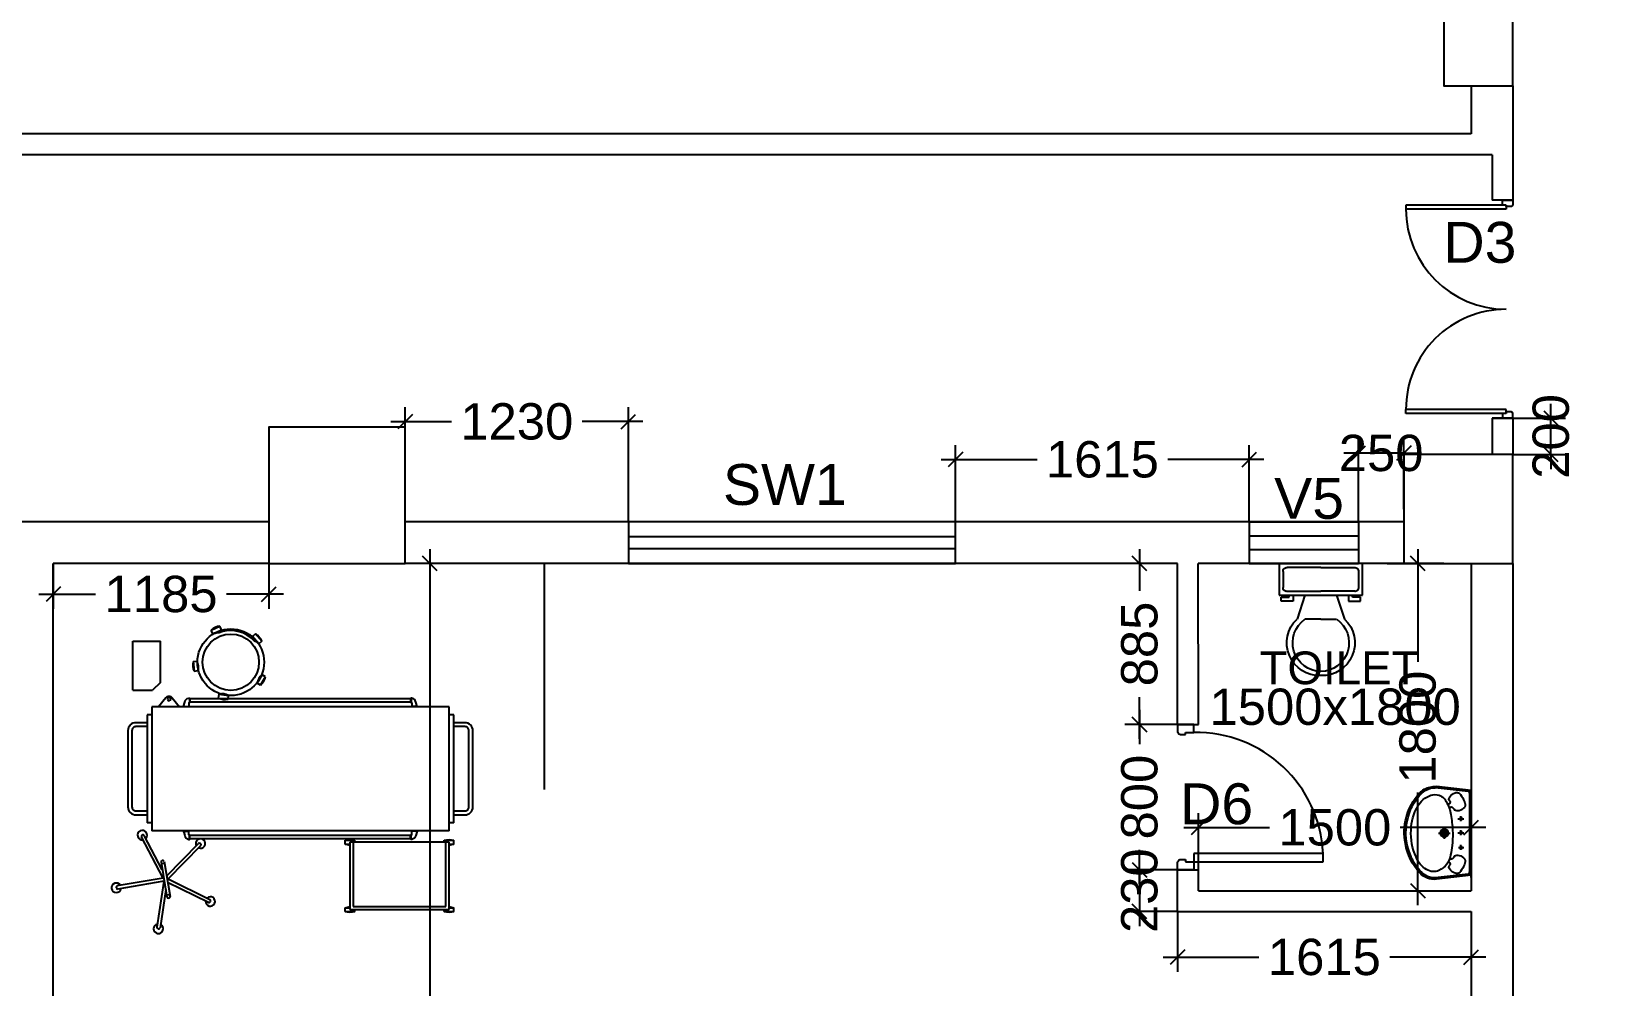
# Model space of a CAD drawing. Extents: x 7897917 to 8423973, y -6487334 to -6173396.
# Drawn here: x 7951683 to 7960284, y -6421973 to -6416714 of the extents above; entities that cross this region are included whole.
import ezdxf
from ezdxf.enums import TextEntityAlignment as Align

# ---------------------------------------------------------------- set-up
doc = ezdxf.new("R2010")
doc.units = 0
doc.header["$LTSCALE"] = 600
doc.header["$MEASUREMENT"] = 0
doc.header["$PDMODE"] = 35
doc.layers.get('0').update_dxf_attribs({"linetype": 'CONTINUOUS'})
doc.layers.get('Defpoints').update_dxf_attribs({"linetype": 'CONTINUOUS'})
for name, color, linetype in [('Beds', 33, 'CONTINUOUS'), ('DIM-TEXT', 8, 'CONTINUOUS'), ('DIMEN', 5, 'CONTINUOUS'), ('DOOR', 32, 'CONTINUOUS'), ('furniture', 33, 'CONTINUOUS'), ('joinery', 7, 'CONTINUOUS'), ('LA-column', 3, 'CONTINUOUS'), ('LOADING', 140, 'CONTINUOUS'), ('P-Wall', 8, 'CONTINUOUS'), ('Room Dim', 1, 'CONTINUOUS'), ('TEXT', 6, 'CONTINUOUS'), ('Toi-Euip', 8, 'CONTINUOUS'), ('toi-fix', 46, 'CONTINUOUS'), ('Walls', 7, 'CONTINUOUS'), ('WIN', 151, 'CONTINUOUS'), ('Working Dim', 5, 'CONTINUOUS')]:
    doc.layers.add(name, color=color, linetype=linetype)
doc.styles.add('ari', font='arial.ttf')
doc.styles.add('ARIAL', font='arial.ttf')
doc.styles.add('RT', font='romant.shx')
doc.linetypes.add('ZIGZAG', pattern='A,0.0001,-0.2,[131,ltypeshp.shx,S=0.2,R=0,X=-0.2,Y=0],-0.4,[131,ltypeshp.shx,S=0.2,R=180,X=0.2,Y=0],-0.2', length=0.8001)
doc.dimstyles.new('int. dim', dxfattribs={"dimtxt": 450, "dimasz": 80, "dimexe": 80, "dimexo": 0, "dimgap": 70, "dimtad": 0, "dimdec": 0, "dimzin": 12, "dimdsep": 46, "dimtxsty": 'ari', "dimblk": 'OBLIQUE', "dimcen": 2, "dimdle": 80, "dimclrd": 256, "dimclre": 256, "dimclrt": 6, "dimadec": 0, "dimazin": 0, "dimtfac": 1, "dimtdec": 0, "dimtix": 1, "dimtmove": 2, "dimatfit": 3, "dimfxl": 1, "dimtolj": 1, "dimtzin": 0, "dimlwd": -1, "dimlwe": -1, "dimarcsym": 0})
doc.dimstyles.new('TEXT', dxfattribs={"dimscale": 0, "dimtxt": 600, "dimasz": 300, "dimexe": 300, "dimexo": 30, "dimgap": 50, "dimtad": 0, "dimdec": 0, "dimzin": 0, "dimdsep": 46, "dimtxsty": 'RT', "dimblk": 'OBLIQUE', "dimcen": 0.09, "dimdle": 300, "dimclrd": 256, "dimclre": 256, "dimclrt": 170, "dimadec": 0, "dimazin": 0, "dimtfac": 1, "dimtdec": 0, "dimtofl": 0, "dimtmove": 2, "dimatfit": 3, "dimfxl": 1, "dimfrac": 2, "dimtolj": 1, "dimtzin": 0, "dimlwd": -1, "dimlwe": -1, "dimarcsym": 0})

# ---------------------------------------------------------------- blocks, each defined once
blk = doc.blocks.new('Z$W@#1275')
at = {"layer": 'DOOR'}
for p, q in [((73, 1500), (0, 1500)), ((0, 1500), (0, 1467)), ((0, 1467), (2, 1467)), ((11, 1456), (11, 1458)), ((11, 1456), (47, 1456)), ((47, 1467), (736, 1467)), ((47, 1467), (47, 1439)), ((47, 1456), (47, 1467)), ((47, 1467), (73, 1467)), ((47, 1439), (736, 1439)), ((73, 1467), (73, 1500)), ((736, 1467), (736, 1439)), ((0, 33), (2, 33)), ((0, 0), (0, 33)), ((73, 0), (0, 0)), ((11, 44), (11, 42)), ((11, 44), (47, 44)), ((47, 61), (736, 61)), ((47, 33), (47, 61)), ((47, 44), (47, 33)), ((47, 33), (736, 33)), ((47, 33), (73, 33)), ((73, 33), (73, 0)), ((736, 33), (736, 61))]:
    blk.add_line(p, q, dxfattribs=at)
for centre, start, end in [((11, 1467), 180, 270), ((11, 33), 90, 180)]:
    blk.add_arc(centre, 9.13, start, end, dxfattribs=at)
at = {"layer": 'DOOR', "color": 145}
for centre, start, end in [((47, 1439), 270, 0), ((47, 61), 0, 90)]:
    blk.add_arc(centre, 689, start, end, dxfattribs=at)
blk = doc.blocks.new('_Oblique')
at = {"color": 0, "linetype": 'ByBlock', "lineweight": -2}
blk.add_line((-0.5, -0.5), (0.5, 0.5), dxfattribs=at)
blk = doc.blocks.new('*D1034')
at = {"layer": 'Defpoints', "color": 0, "transparency": 16777216}
for p in [(7959834.1, -6418843.7), (7960043.1, -6418843.7), (7959834.1, -6419043.7)]:
    blk.add_point(p, dxfattribs=at)
at = {"layer": 'Working Dim', "transparency": 16777216}
for p, q in [((7960043.1, -6418843.7), (7960043.1, -6418763.7)), ((7959834.1, -6418843.7), (7960123.1, -6418843.7)), ((7960043.1, -6419043.7), (7960043.1, -6418843.7)), ((7959834.1, -6419043.7), (7960123.1, -6419043.7)), ((7960043.1, -6419043.7), (7960043.1, -6419123.7))]:
    blk.add_line(p, q, dxfattribs=at)
at = {"layer": 'Working Dim', "transparency": 16777216, "xscale": 80, "yscale": 80, "zscale": 80}
for p, rotation in [((7960043.1, -6418843.7), 270), ((7960043.1, -6419043.7), 90)]:
    blk.add_blockref('_Oblique', p, dxfattribs=dict(at, rotation=rotation))
at = {"layer": 'Working Dim', "color": 6, "transparency": 16777216, "insert": (7960043.1, -6418943.7), "char_height": 200, "attachment_point": 5, "rotation": 90, "style": 'ari'}
blk.add_mtext('\\A1;200', dxfattribs=at)
blk = doc.blocks.new('HF12177-P')
for p, q in [((-0.0196, -0.007), (-0.1885, 0.2255)), ((0, 0), (-0.1724, 0.2372)), ((0, 0), (0.1724, 0.2372)), ((0.0196, -0.007), (0.1885, 0.2255)), ((-0.0631, -0.027), (-0.2951, -0.1024)), ((-0.01, -0.0308), (-0.2889, -0.1214)), ((-0.12, -0.015), (-0.12, -0.019)), ((-0.112, -0.007), (0.112, -0.007)), ((-0.112, -0.027), (0.112, -0.027)), ((-0.1, -0.007), (-0.1, -0.027)), ((-0.01, -0.0308), (-0.01, -0.324)), ((0.01, -0.0308), (0.01, -0.324)), ((0.01, -0.0308), (0.2889, -0.1214)), ((0.0631, -0.027), (0.2951, -0.1024)), ((0.1, -0.007), (0.1, -0.027)), ((0.12, -0.015), (0.12, -0.019))]:
    blk.add_line(p, q)
for centre, radius, start, end in [((-0.1852, 0.2378), 0.03, 325.47122, 286.52878), ((-0.1821, 0.2302), 0.008, 126.37327, 216), ((0, -0.017), 0.315, 125.62673, 126.37327), ((-0.1788, 0.2325), 0.008, 36, 125.62673), ((0.1852, 0.2378), 0.03, 253.47122, 214.52878), ((0.1788, 0.2325), 0.008, 54.37327, 144), ((0, -0.017), 0.315, 53.62673, 54.37327), ((0.1821, 0.2302), 0.008, 324, 53.62673), ((-0.2996, -0.1144), 0.03, 37.47122, 358.52878), ((-0.112, -0.015), 0.008, 90, 180), ((-0.112, -0.019), 0.008, 180, 270), ((0.112, -0.015), 0.008, 0, 90), ((0.112, -0.019), 0.008, 270, 0), ((0.2996, -0.1144), 0.03, 181.47122, 142.52878), ((-0.2926, -0.11), 0.008, 108, 197.62673), ((0, -0.017), 0.315, 197.62673, 198.37327), ((-0.2914, -0.1138), 0.008, 198.37327, 288), ((0.2914, -0.1138), 0.008, 252, 341.62673), ((0.2926, -0.11), 0.008, 342.37327, 72), ((0, -0.017), 0.315, 341.62673, 342.37327), ((0, -0.332), 0.03, 109.47122, 70.52878), ((-0.002, -0.324), 0.008, 180, 269.62673), ((0, -0.017), 0.315, 269.62673, 270.37327), ((0.002, -0.324), 0.008, 270.37327, 0)]:
    blk.add_arc(centre, radius, start, end)
blk = doc.blocks.new('HF10037A-P')
for p, q in [((-0.0301, 0.4129), (-0.0301, 0.3879)), ((0.0299, 0.4129), (-0.0301, 0.4129)), ((0.0299, 0.4129), (0.0299, 0.3879)), ((0.0299, 0.3879), (-0.0301, 0.3879)), ((-0.2161, 0.2789), (-0.2303, 0.2206)), ((-0.2303, 0.2206), (-0.206, 0.2147)), ((-0.2161, 0.2789), (-0.1918, 0.273)), ((-0.1918, 0.273), (-0.206, 0.2147)), ((0.1909, 0.2372), (0.2004, 0.2402)), ((0.1911, 0.2695), (0.2149, 0.2771)), ((0.1911, 0.2695), (0.2094, 0.2124)), ((0.2094, 0.2124), (0.2332, 0.22)), ((0.2149, 0.2771), (0.2332, 0.22)), ((-0.1637, 0.0065), (-0.1487, 0.0264)), ((-0.1637, 0.0065), (-0.1157, -0.0296)), ((-0.1487, 0.0264), (-0.1007, -0.0096)), ((0.0965, -0.0108), (0.1459, 0.0231)), ((0.1106, -0.0314), (0.1601, 0.0025)), ((0.1107, 0.0109), (0.1162, 0.0026)), ((0.1601, 0.0025), (0.1459, 0.0231)), ((-0.1157, -0.0296), (-0.1007, -0.0096)), ((0.1106, -0.0314), (0.0965, -0.0108))]:
    blk.add_line(p, q)
for radius in [0.21, 0.1775]:
    blk.add_circle((0, 0.1775), radius)
for centre, radius, start, end in [((-0.0001, 0.3254), 0.0925, 71.07536, 108.92464), ((-0.0001, 0.4754), 0.0925, 251.07536, 288.92464), ((-0.1382, 0.229), 0.0925, 147.34193, 185.19122), ((-0.2839, 0.2646), 0.0925, 327.34193, 5.19122), ((0, 0.1775), 0.2, 303.60368, 17.3657), ((0.2836, 0.2676), 0.0925, 178.84116, 216.69044), ((0.1407, 0.2219), 0.0925, 358.84116, 36.69044), ((-0.0871, 0.0584), 0.0925, 214.18748, 252.03677), ((-0.1772, -0.0615), 0.0925, 34.18748, 72.03677), ((0.1707, -0.066), 0.0925, 105.51211, 143.3614), ((0.0859, 0.0577), 0.0925, 285.51211, 323.3614)]:
    blk.add_arc(centre, radius, start, end)
blk = doc.blocks.new('ME17678-P')
at = {"layer": 'furniture', "color": 21}
for p, q in [((-0.05, 0.175), (0.26, 0.175)), ((-0.05, 0.175), (-0.05, 0.05)), ((0.26, 0.175), (0.26, 0)), ((0, 0), (-0.05, 0.05)), ((0, 0), (0.26, 0))]:
    blk.add_line(p, q, dxfattribs=at)
blk = doc.blocks.new('A$C6969112B')
at = {"layer": 'furniture', "color": 8}
for p, q in [((428.3, 1689), (477.6, 1728.6)), ((477.6, 1766.3), (1159.9, 1766.3)), ((477.6, 130.9), (477.6, 1766.3)), ((521.2, 1792.5), (1116.3, 1792.5)), ((521.2, 1766.3), (521.2, 1792.5)), ((1116.3, 1766.3), (1116.3, 1792.5)), ((1159.9, 130.9), (1159.9, 1766.3)), ((428.3, 1654.1), (477.6, 1614.5)), ((432.3, 1559.1), (432.3, 1556.9)), ((433.9, 342.6), (433.9, 1556.9)), ((451.4, 342.6), (451.4, 1556.9)), ((453, 1559.1), (453, 1556.9)), ((476, 1595), (476, 1560.9)), ((1161.6, 1595), (1161.6, 1560.9)), ((1184.5, 1559.1), (1184.5, 1556.9)), ((1186.1, 342.6), (1186.1, 1556.9)), ((1203.6, 342.6), (1203.6, 1556.9)), ((1205.2, 1559.1), (1205.2, 1556.9)), ((1234.1, 702.5), (1212.3, 702.5)), ((1212.3, 702.5), (1212.3, 650.2)), ((1234.1, 702.5), (1234.1, 676.4)), ((1605, 702.5), (1583.2, 702.5)), ((1583.2, 702.5), (1583.2, 676.4)), ((1605, 702.5), (1605, 650.2)), ((1223.2, 650.2), (1212.3, 650.2)), ((1223.2, 130.9), (1223.2, 676.4)), ((1223.2, 676.4), (1594.1, 676.4)), ((1223.2, 658.9), (1576.7, 658.9)), ((1576.7, 658.9), (1576.7, 148.4)), ((1594.1, 676.4), (1594.1, 130.9)), ((1605, 650.2), (1594.1, 650.2)), ((432.3, 340.4), (432.3, 342.6)), ((453, 340.4), (453, 342.6)), ((476, 304.5), (476, 338.6)), ((1161.6, 304.5), (1161.6, 338.6)), ((1184.5, 340.4), (1184.5, 342.6)), ((1205.2, 340.4), (1205.2, 342.6)), ((1159.9, 130.9), (477.6, 130.9)), ((521.2, 104.7), (521.2, 130.9)), ((1116.3, 104.7), (521.2, 104.7)), ((1116.3, 104.7), (1116.3, 130.9)), ((1223.2, 157.1), (1212.3, 157.1)), ((1212.3, 157.1), (1212.3, 104.7)), ((1234.1, 104.7), (1212.3, 104.7)), ((1576.7, 148.4), (1223.2, 148.4)), ((1594.1, 130.9), (1223.2, 130.9)), ((1234.1, 130.9), (1234.1, 104.7)), ((1583.2, 130.9), (1583.2, 104.7)), ((1605, 104.7), (1583.2, 104.7)), ((1605, 157.1), (1594.1, 157.1)), ((1605, 157.1), (1605, 104.7))]:
    blk.add_line(p, q, dxfattribs=at)
for points in [[(564.9, 1792.5), (564.9, 1853.6, -0.414214), (608.5, 1897.3), (1029, 1897.3, -0.414214), (1072.7, 1853.6), (1072.7, 1792.5)], [(586.7, 1792.5), (586.7, 1853.6, -0.414214), (608.5, 1875.4), (1029, 1875.4, -0.414214), (1050.8, 1853.6), (1050.8, 1792.5)], [(476, 1592.7), (451.4, 1585, 0.318781), (430, 1563.1), (430, 1559.1), (455.4, 1559.1), (455.4, 1563.1), (476, 1563.1)], [(1161.6, 1592.7), (1186.1, 1585, -0.318781), (1207.6, 1563.1), (1207.6, 1559.1), (1182.1, 1559.1), (1182.1, 1563.1), (1161.6, 1563.1)], [(476, 306.8), (451.4, 314.4, -0.318781), (430, 336.4), (430, 340.4), (455.4, 340.4), (455.4, 336.4), (476, 336.4)], [(1161.6, 306.8), (1186.1, 314.4, 0.318781), (1207.6, 336.4), (1207.6, 340.4), (1182.1, 340.4), (1182.1, 336.4), (1161.6, 336.4)], [(1072.7, 104.7), (1072.7, 43.6, -0.414214), (1029, 0), (608.5, 0, -0.414214), (564.9, 43.6), (564.9, 104.7)], [(1050.8, 104.7), (1050.8, 43.6, -0.414214), (1029, 21.8), (608.5, 21.8, -0.414214), (586.7, 43.6), (586.7, 104.7)]]:
    blk.add_lwpolyline(points, format="xyb", dxfattribs=at)
for points in [[(432.3, 1556.9), (453, 1556.9)], [(476, 1595), (477.6, 1595)], [(476, 1560.9), (477.6, 1560.9)], [(1161.6, 1595), (1159.9, 1595)], [(1161.6, 1560.9), (1159.9, 1560.9)], [(1205.2, 1556.9), (1184.5, 1556.9)], [(432.3, 342.6), (453, 342.6)], [(476, 338.6), (477.6, 338.6)], [(476, 304.5), (477.6, 304.5)], [(1161.6, 338.6), (1159.9, 338.6)], [(1161.6, 304.5), (1159.9, 304.5)], [(1205.2, 342.6), (1184.5, 342.6)]]:
    blk.add_lwpolyline(points, dxfattribs=at)
blk.add_circle((435.1, 1671.6), 9.27, dxfattribs=at)
for centre, radius, start, end in [((440.7, 1671.6), 21.4, 125.42703, 234.57297), ((1288.7, 676.4), 80.7, 161.07536, 198.92464), ((1157.8, 676.4), 80.7, 0, 18.92464), ((1659.6, 676.4), 80.7, 161.07536, 180), ((1528.7, 676.4), 80.7, 341.07536, 18.92464), ((1288.7, 130.9), 80.7, 161.07536, 198.92464), ((1157.8, 130.9), 80.7, 341.07536, 0), ((1659.6, 130.9), 80.7, 180, 198.92464), ((1528.7, 130.9), 80.7, 341.07536, 18.92464)]:
    blk.add_arc(centre, radius, start, end, dxfattribs=at)
at = {"layer": 'LOADING', "color": 8, "yscale": 872.7299101983663, "zscale": 872.7299101979671}
for name, p, xscale, rotation in [('HF12177-P', (1424.7, 1676), -872.7299101979006, 170.2976301882088), ('HF10037A-P', (215.1, 1178), -872.7299102004868, 353.6512974186875)]:
    blk.add_blockref(name, p, dxfattribs=dict(at, xscale=xscale, rotation=rotation))
at = {"layer": 'LOADING', "color": 8, "xscale": -872.7299101983663, "yscale": 872.7299101983663, "zscale": 872.7299101979671}
blk.add_blockref('ME17678-P', (343.2, 1718.8), dxfattribs=at)
blk = doc.blocks.new('1000')
at = {"layer": 'DOOR'}
for p, q in [((0, -100), (0, 0)), ((0, 0), (49.7, 0)), ((49.7, 0), (49.7, -2.2)), ((63.2, -49.5), (49.7, -49.5)), ((49.7, -49.5), (49.7, -100)), ((63.2, -13.5), (61, -13.5)), ((63.2, -13.5), (63.2, -49.5)), ((836.8, -13.5), (836.8, -49.5)), ((836.8, -13.5), (839, -13.5)), ((836.8, -49.5), (850.3, -49.5)), ((850.3, 0), (850.3, -2.2)), ((900, 0), (850.3, 0)), ((850.3, -49.5), (850.3, -100)), ((900, -100), (900, 0)), ((49.7, -100), (0, -100)), ((49.7, -100), (49.7, -900.6)), ((100.2, -100), (49.7, -100)), ((100.2, -900.6), (100.2, -100)), ((850.3, -100), (900, -100)), ((49.7, -900.6), (100.2, -900.6))]:
    blk.add_line(p, q, dxfattribs=at)
for centre, major_axis, start_param, end_param in [((49.7, -13.5), (-7.95, 7.95), 3.926991, 5.497787), ((850.3, -13.5), (7.95, 7.95), 0.785398, 2.356194)]:
    blk.add_ellipse(centre, major_axis=major_axis, ratio=1, start_param=start_param, end_param=end_param, dxfattribs=at)
at = {"layer": 'DOOR', "color": 145}
blk.add_ellipse((64.3, -115.3), major_axis=(-519.7, 589.8), ratio=1, start_param=2.464943, end_param=4.009476, dxfattribs=at)
blk = doc.blocks.new('*D1503')
at = {"layer": 'Defpoints', "color": 0, "transparency": 16777216}
for p in [(7953875.6, -6419643.7), (7954275.4, -6419643.7, 16), (7954275.4, -6426728.7, 13.3)]:
    blk.add_point(p, dxfattribs=at)
at = {"layer": 'Working Dim', "transparency": 16777216}
for p, q in [((7953875.6, -6419563.7), (7953875.6, -6422817.7)), ((7954275.4, -6419643.7), (7953795.6, -6419643.7)), ((7953875.6, -6426808.7), (7953875.6, -6423554.8)), ((7954275.4, -6426728.7), (7953795.6, -6426728.7))]:
    blk.add_line(p, q, dxfattribs=at)
at = {"layer": 'Working Dim', "transparency": 16777216, "xscale": 80, "yscale": 80, "zscale": 80}
for p, rotation in [((7953875.6, -6419643.7), 90), ((7953875.6, -6426728.7), 270)]:
    blk.add_blockref('_Oblique', p, dxfattribs=dict(at, rotation=rotation))
at = {"layer": 'Working Dim', "color": 6, "transparency": 16777216, "insert": (7953875.6, -6423186.2), "char_height": 200, "attachment_point": 5, "rotation": 90, "style": 'ari'}
blk.add_mtext('\\A1;7085', dxfattribs=at)
blk = doc.blocks.new('*D1504')
at = {"layer": 'Defpoints', "color": 0, "transparency": 16777216}
for p in [(7959141.8, -6419643.7), (7959141.8, -6421443.9), (7959310.2, -6421443.9)]:
    blk.add_point(p, dxfattribs=at)
at = {"layer": 'Working Dim', "transparency": 16777216}
for p, q in [((7959310.2, -6419563.7), (7959310.2, -6420184.9)), ((7959141.8, -6419643.7), (7959390.2, -6419643.7)), ((7959310.2, -6421523.9), (7959310.2, -6420902.7)), ((7959141.8, -6421443.9), (7959390.2, -6421443.9))]:
    blk.add_line(p, q, dxfattribs=at)
at = {"layer": 'Working Dim', "transparency": 16777216, "xscale": 80, "yscale": 80, "zscale": 80}
for p, rotation in [((7959310.2, -6419643.7), 90), ((7959310.2, -6421443.9), 270)]:
    blk.add_blockref('_Oblique', p, dxfattribs=dict(at, rotation=rotation))
at = {"layer": 'Working Dim', "color": 6, "transparency": 16777216, "insert": (7959310.2, -6420543.8), "char_height": 200, "attachment_point": 5, "rotation": 90, "style": 'ari'}
blk.add_mtext('\\A1;1800', dxfattribs=at)
blk = doc.blocks.new('*D1505')
at = {"layer": 'Defpoints', "color": 0, "transparency": 16777216}
for p in [(7959604, -6421096.5), (7958103.9, -6421370.7), (7959604, -6421370.7)]:
    blk.add_point(p, dxfattribs=at)
at = {"layer": 'Working Dim', "transparency": 16777216}
for p, q in [((7958103.9, -6421370.7), (7958103.9, -6421016.5)), ((7959604, -6421370.7), (7959604, -6421016.5)), ((7958023.9, -6421096.5), (7958495.1, -6421096.5)), ((7959684, -6421096.5), (7959212.8, -6421096.5))]:
    blk.add_line(p, q, dxfattribs=at)
at = {"layer": 'Working Dim', "transparency": 16777216, "xscale": 80, "yscale": 80, "zscale": 80, "rotation": 180}
blk.add_blockref('_Oblique', (7958103.9, -6421096.5), dxfattribs=at)
at = {"layer": 'Working Dim', "transparency": 16777216, "xscale": 80, "yscale": 80, "zscale": 80}
blk.add_blockref('_Oblique', (7959604, -6421096.5), dxfattribs=at)
at = {"layer": 'Working Dim', "color": 6, "transparency": 16777216, "insert": (7958854, -6421096.5), "char_height": 200, "attachment_point": 5, "style": 'ari'}
blk.add_mtext('\\A1;1500', dxfattribs=at)
blk = doc.blocks.new('A$C5FEC0201')
at = {"layer": 'Toi-Euip'}
for p, q in [((0, 473.4), (184.7, 494.1)), ((0, 465.4), (191.4, 486.9)), ((0, 473.4), (0, 20.9)), ((9.6, 458.3), (9.6, 40.4)), ((54.4, 310.5), (54.4, 336.7)), ((71.9, 322.5), (39.4, 322.5)), ((54.4, 235.7), (54.4, 261.9)), ((143.3, 276.5), (143.3, 216.2)), ((71.9, 247.8), (39.4, 247.8)), ((66.7, 168.5), (39.4, 168.5)), ((54.4, 156.4), (54.4, 182.7)), ((173.4, 246.3), (112, 246.3)), ((0, 28.9), (191.4, 7.5)), ((0, 20.9), (184.7, 0.2))]:
    blk.add_line(p, q, dxfattribs=at)
for centre, radius in [((54.4, 322.5), 6.43), ((54.4, 247.8), 6.43), ((143.3, 246.3), 21.6), ((143.3, 246.3), 15.5), ((143.3, 246.3), 10.9), ((54.4, 168.5), 6.43)]:
    blk.add_circle(centre, radius, dxfattribs=at)
for centre, radius, start, end in [((-14.6, 453.5), 24.7, 11.14513, 53.7785), ((155, 371.1), 126.1, 140.59825, 160.41359), ((76, 441.8), 20.7, 62.49081, 153.19095), ((67.6, 406.2), 56.9, 34.96691, 71.64959), ((100.5, 427.5), 17.9, 320.46419, 39.5358), ((202.8, 375.4), 80.1, 113.69295, 156.38132), ((191.3, 356.4), 94.7, 75.58544, 102.65463), ((194.8, 411.5), 83.2, 73.23918, 96.99591), ((198.4, 409.1), 78.1, 56.79114, 95.14021), ((173.3, 329.2), 126, 27.7975, 70.69461), ((197.4, 387.4), 106, 42.34, 78.55208), ((181.9, 366.5), 123.1, 31.84149, 61.21457), ((66.3, 262.6), 287, 13.68007, 43.11994), ((134.7, 300.9), 200.3, 16.98939, 40.68541), ((66.2, 397.4), 34, 151.91921, 201.35614), ((74.8, 413.3), 49.2, 215.0585, 257.19296), ((72.7, 395.9), 31.9, 253.96544, 299.92088), ((114.3, 360.7), 26.8, 118.27151, 163.61398), ((898.2, 212.6), 800.7, 171.22276, 177.52001), ((106.8, 377.5), 8.55, 353.15264, 127.30389), ((273.3, 323.1), 166.8, 149.59023, 175.97193), ((120.5, 410.1), 8.6, 136.04031, 216.10739), ((121.5, 408.7), 8.72, 204.51045, 300.32874), ((72.7, 260.2), 247.5, 0.51874, 31.0564), ((45.2, 246.8), 302.7, 336.19508, 21.84971), ((23.3, 242.5), 297.5, 335.41071, 3.84539), ((82.7, 251), 274.2, 347.13905, 16.85156), ((830.4, 250.4), 732.1, 180.24313, 185.54823), ((397.3, 201.4), 296.4, 184.2321, 193.82674), ((59.7, 235.8), 293.9, 316.38455, 351.02297), ((66.2, 94.9), 34, 158.64386, 208.08079), ((74.8, 79), 49.2, 102.80704, 144.9415), ((72.7, 96.3), 31.9, 60.07912, 106.03456), ((114.3, 131.5), 26.8, 196.38602, 241.72849), ((106.5, 113.4), 7.39, 228.29837, 348.68026), ((218.2, 145.9), 109.8, 188.02022, 245.02213), ((120.5, 82.1), 8.6, 143.89261, 223.95969), ((120.7, 84.3), 7.73, 75.15228, 157.93068), ((164.1, 170.3), 139.7, 301.86033, 338.31323), ((67.5, 229.2), 275.4, 316.21733, 337.66735), ((-16.1, 41), 25.7, 308.74871, 358.57964), ((155, 121.1), 126.1, 199.58641, 219.40175), ((76, 50.4), 20.7, 206.80905, 297.50919), ((67.6, 86), 56.9, 288.35041, 325.03309), ((100.5, 64.8), 17.9, 320.4642, 39.53581), ((199.8, 111.6), 70.9, 246.77794, 302.40806), ((197.9, 98.8), 99.5, 262.39424, 318.61688), ((196, 101.8), 94.4, 267.2238, 318.08952)]:
    blk.add_arc(centre, radius, start, end, dxfattribs=at)
blk = doc.blocks.new('*D1507')
at = {"layer": 'Defpoints', "color": 0, "transparency": 16777216}
for p in [(7957988.9, -6421558.9), (7959604, -6421558.9), (7957988.9, -6421810)]:
    blk.add_point(p, dxfattribs=at)
at = {"layer": 'Working Dim', "transparency": 16777216}
for p, q in [((7957988.9, -6421558.9), (7957988.9, -6421890)), ((7959604, -6421558.9), (7959604, -6421890)), ((7957908.9, -6421810), (7958436.5, -6421810)), ((7959684, -6421810), (7959156.4, -6421810))]:
    blk.add_line(p, q, dxfattribs=at)
at = {"layer": 'Working Dim', "transparency": 16777216, "xscale": 80, "yscale": 80, "zscale": 80, "rotation": 180}
blk.add_blockref('_Oblique', (7957988.9, -6421810), dxfattribs=at)
at = {"layer": 'Working Dim', "transparency": 16777216, "xscale": 80, "yscale": 80, "zscale": 80}
blk.add_blockref('_Oblique', (7959604, -6421810), dxfattribs=at)
at = {"layer": 'Working Dim', "color": 6, "transparency": 16777216, "insert": (7958796.5, -6421810), "char_height": 200, "attachment_point": 5, "style": 'ari'}
blk.add_mtext('\\A1;1615', dxfattribs=at)
blk = doc.blocks.new('*D1508')
at = {"layer": 'Defpoints', "color": 0, "transparency": 16777216}
for p in [(7957988.9, -6419643.7), (7957779.6, -6420528.8), (7957988.9, -6420528.8)]:
    blk.add_point(p, dxfattribs=at)
at = {"layer": 'Working Dim', "transparency": 16777216}
for p, q in [((7957779.6, -6419563.7), (7957779.6, -6419794.4)), ((7957988.9, -6419643.7), (7957699.6, -6419643.7)), ((7957779.6, -6420608.8), (7957779.6, -6420378.1)), ((7957988.9, -6420528.8), (7957699.6, -6420528.8))]:
    blk.add_line(p, q, dxfattribs=at)
at = {"layer": 'Working Dim', "transparency": 16777216, "xscale": 80, "yscale": 80, "zscale": 80}
for p, rotation in [((7957779.6, -6419643.7), 90), ((7957779.6, -6420528.8), 270)]:
    blk.add_blockref('_Oblique', p, dxfattribs=dict(at, rotation=rotation))
at = {"layer": 'Working Dim', "color": 6, "transparency": 16777216, "insert": (7957779.6, -6420086.3), "char_height": 200, "attachment_point": 5, "rotation": 90, "style": 'ari'}
blk.add_mtext('\\A1;885', dxfattribs=at)
blk = doc.blocks.new('*D1509')
at = {"layer": 'Defpoints', "color": 0, "transparency": 16777216}
for p in [(7957988.9, -6420528.8), (7957779.6, -6421328.9), (7957988.9, -6421328.9)]:
    blk.add_point(p, dxfattribs=at)
at = {"layer": 'Working Dim', "transparency": 16777216}
for p, q in [((7957779.6, -6420448.8), (7957779.6, -6420638.1)), ((7957988.9, -6420528.8), (7957699.6, -6420528.8)), ((7957779.6, -6421408.9), (7957779.6, -6421219.6)), ((7957988.9, -6421328.9), (7957699.6, -6421328.9))]:
    blk.add_line(p, q, dxfattribs=at)
at = {"layer": 'Working Dim', "transparency": 16777216, "xscale": 80, "yscale": 80, "zscale": 80}
for p, rotation in [((7957779.6, -6420528.8), 90), ((7957779.6, -6421328.9), 270)]:
    blk.add_blockref('_Oblique', p, dxfattribs=dict(at, rotation=rotation))
at = {"layer": 'Working Dim', "color": 6, "transparency": 16777216, "insert": (7957779.6, -6420928.8), "char_height": 200, "attachment_point": 5, "rotation": 90, "style": 'ari'}
blk.add_mtext('\\A1;800', dxfattribs=at)
blk = doc.blocks.new('*D1510')
at = {"layer": 'Defpoints', "color": 0, "transparency": 16777216}
for p in [(7957988.9, -6421328.9), (7957779.6, -6421558.9), (7957988.9, -6421558.9)]:
    blk.add_point(p, dxfattribs=at)
at = {"layer": 'Working Dim', "transparency": 16777216}
for p, q in [((7957988.9, -6421328.9), (7957699.6, -6421328.9)), ((7957779.6, -6421328.9), (7957779.6, -6421248.9)), ((7957779.6, -6421328.9), (7957779.6, -6421558.9)), ((7957988.9, -6421558.9), (7957699.6, -6421558.9)), ((7957779.6, -6421558.9), (7957779.6, -6421638.9))]:
    blk.add_line(p, q, dxfattribs=at)
at = {"layer": 'Working Dim', "transparency": 16777216, "xscale": 80, "yscale": 80, "zscale": 80}
for p, rotation in [((7957779.6, -6421328.9), 270), ((7957779.6, -6421558.9), 90)]:
    blk.add_blockref('_Oblique', p, dxfattribs=dict(at, rotation=rotation))
at = {"layer": 'Working Dim', "color": 6, "transparency": 16777216, "insert": (7957779.6, -6421443.9), "char_height": 200, "attachment_point": 5, "rotation": 90, "style": 'ari'}
blk.add_mtext('\\A1;230', dxfattribs=at)
blk = doc.blocks.new('A$C70ED7303')
at = {"layer": 'toi-fix', "color": 8}
for p, q in [((0, 0), (229, 0)), ((229, 0), (229, -174.4)), ((-229, 0), (0, 0)), ((-229, -174.4), (-229, 0)), ((-207.2, -43.6), (-207.2, -130.8)), ((0, -21.8), (-185.4, -21.8)), ((0, -21.8), (185.4, -21.8)), ((207.2, -43.6), (207.2, -130.8)), ((-185.4, -152.6), (0, -152.6)), ((185.4, -152.6), (0, -152.6)), ((229, -174.4), (-229, -174.4)), ((-218.1, -207.2), (-218.1, -185.4)), ((-218.1, -185.4), (-174.4, -185.4)), ((-152.6, -207.2), (-218.1, -207.2)), ((-174.4, -185.4), (-174.4, -174.4)), ((-152.6, -174.4), (-152.6, -207.2)), ((-87.2, -174.4), (-130.8, -305.3)), ((87.2, -174.4), (130.8, -305.3)), ((152.6, -174.4), (152.6, -207.2)), ((152.6, -207.2), (218.1, -207.2)), ((174.4, -185.4), (174.4, -174.4)), ((218.1, -185.4), (174.4, -185.4)), ((218.1, -207.2), (218.1, -185.4)), ((0, -305.3), (-87.2, -305.3)), ((0, -305.3), (87.2, -305.3))]:
    blk.add_line(p, q, dxfattribs=at)
for centre, major_axis, start_param, end_param in [((-188.1, -40.9), (13.6, -13.6), 2.214297, 4.068888), ((188.1, -40.9), (13.6, -13.6), 0.643501, 2.498091), ((-188.1, -133.6), (-13.6, -13.6), 5.35589, 7.21048), ((188.1, -133.6), (-13.6, -13.6), 0.643501, 2.498091), ((-6.6, -436.2), (-127.6, -127.6), 4.686239, 7.105146), ((4.7, -435.5), (-112.7, -112.7), 4.541602, 7.039318), ((6.6, -436.2), (55.8, -171.6), -0.351019, 2.067888), ((-4.7, -435.5), (-112.7, -112.7), 0.814663, 3.31238)]:
    blk.add_ellipse(centre, major_axis=major_axis, ratio=1, start_param=start_param, end_param=end_param, dxfattribs=at)
blk = doc.blocks.new('*D1511')
at = {"layer": 'Defpoints', "color": 0, "transparency": 16777216}
for p in [(7958983.6, -6419036.1), (7959234, -6419343.7, 5.1), (7958983.6, -6419413.7)]:
    blk.add_point(p, dxfattribs=at)
at = {"layer": 'Working Dim', "transparency": 16777216}
for p, q in [((7958983.6, -6419413.7), (7958983.6, -6418956.1)), ((7959234, -6419343.7), (7959234, -6418956.1)), ((7958983.6, -6419036.1), (7958903.6, -6419036.1)), ((7959234, -6419036.1), (7958983.6, -6419036.1)), ((7959234, -6419036.1), (7959314, -6419036.1))]:
    blk.add_line(p, q, dxfattribs=at)
at = {"layer": 'Working Dim', "transparency": 16777216, "xscale": 80, "yscale": 80, "zscale": 80}
blk.add_blockref('_Oblique', (7958983.6, -6419036.1), dxfattribs=at)
at = {"layer": 'Working Dim', "transparency": 16777216, "xscale": 80, "yscale": 80, "zscale": 80, "rotation": 180}
blk.add_blockref('_Oblique', (7959234, -6419036.1), dxfattribs=at)
at = {"layer": 'Working Dim', "color": 6, "transparency": 16777216, "insert": (7959108.8, -6419036.1), "char_height": 200, "attachment_point": 5, "style": 'ari'}
blk.add_mtext('\\A1;250', dxfattribs=at)
blk = doc.blocks.new('*D1643')
at = {"layer": 'Defpoints', "color": 0, "transparency": 16777216}
for p in [(7951804, -6419643.7), (7952990, -6419643.7), (7951804, -6419812.4)]:
    blk.add_point(p, dxfattribs=at)
at = {"layer": 'Working Dim', "transparency": 16777216}
for p, q in [((7951804, -6419643.7), (7951804, -6419892.4)), ((7952990, -6419643.7), (7952990, -6419892.4)), ((7951724, -6419812.4), (7952037, -6419812.4)), ((7953070, -6419812.4), (7952757, -6419812.4))]:
    blk.add_line(p, q, dxfattribs=at)
at = {"layer": 'Working Dim', "transparency": 16777216, "xscale": 80, "yscale": 80, "zscale": 80, "rotation": 180}
blk.add_blockref('_Oblique', (7951804, -6419812.4), dxfattribs=at)
at = {"layer": 'Working Dim', "transparency": 16777216, "xscale": 80, "yscale": 80, "zscale": 80}
blk.add_blockref('_Oblique', (7952990, -6419812.4), dxfattribs=at)
at = {"layer": 'Working Dim', "color": 6, "transparency": 16777216, "insert": (7952397, -6419812.4), "char_height": 200, "attachment_point": 5, "style": 'ari'}
blk.add_mtext('\\A1;1185', dxfattribs=at)
blk = doc.blocks.new('*D1644')
at = {"layer": 'Defpoints', "color": 0, "transparency": 16777216}
for p in [(7954967.7, -6418862.2), (7953740, -6419413.7, 5.1), (7954967.7, -6419413.7)]:
    blk.add_point(p, dxfattribs=at)
at = {"layer": 'Working Dim', "transparency": 16777216}
for p, q in [((7953740, -6419413.7), (7953740, -6418782.2)), ((7954967.7, -6419413.7), (7954967.7, -6418782.2)), ((7953660, -6418862.2), (7953995, -6418862.2)), ((7955047.7, -6418862.2), (7954712.7, -6418862.2))]:
    blk.add_line(p, q, dxfattribs=at)
at = {"layer": 'Working Dim', "transparency": 16777216, "xscale": 80, "yscale": 80, "zscale": 80, "rotation": 180}
blk.add_blockref('_Oblique', (7953740, -6418862.2), dxfattribs=at)
at = {"layer": 'Working Dim', "transparency": 16777216, "xscale": 80, "yscale": 80, "zscale": 80}
blk.add_blockref('_Oblique', (7954967.7, -6418862.2), dxfattribs=at)
at = {"layer": 'Working Dim', "color": 6, "transparency": 16777216, "insert": (7954353.9, -6418862.2), "char_height": 200, "attachment_point": 5, "style": 'ari'}
blk.add_mtext('\\A1;1230', dxfattribs=at)
blk = doc.blocks.new('*D1645')
at = {"layer": 'Defpoints', "color": 0, "transparency": 16777216}
for p in [(7958383.6, -6419071.1), (7956767.7, -6419413.7), (7958383.6, -6419413.7)]:
    blk.add_point(p, dxfattribs=at)
at = {"layer": 'Working Dim', "transparency": 16777216}
for p, q in [((7956767.7, -6419413.7), (7956767.7, -6418991.1)), ((7958383.6, -6419413.7), (7958383.6, -6418991.1)), ((7956687.7, -6419071.1), (7957215.7, -6419071.1)), ((7958463.6, -6419071.1), (7957935.6, -6419071.1))]:
    blk.add_line(p, q, dxfattribs=at)
at = {"layer": 'Working Dim', "transparency": 16777216, "xscale": 80, "yscale": 80, "zscale": 80, "rotation": 180}
blk.add_blockref('_Oblique', (7956767.7, -6419071.1), dxfattribs=at)
at = {"layer": 'Working Dim', "transparency": 16777216, "xscale": 80, "yscale": 80, "zscale": 80}
blk.add_blockref('_Oblique', (7958383.6, -6419071.1), dxfattribs=at)
at = {"layer": 'Working Dim', "color": 6, "transparency": 16777216, "insert": (7957575.6, -6419071.1), "char_height": 200, "attachment_point": 5, "style": 'ari'}
blk.add_mtext('\\A1;1615', dxfattribs=at)
blk = doc.blocks.new('*D1821')
at = {"layer": 'Defpoints', "color": 0, "linetype": 'Continuous', "transparency": 16777216}
for p in [(7959983.8, -6414244.6, -11.9), (7918923.7, -6414394.6, -14.1), (7959983.8, -6416219)]:
    blk.add_point(p, dxfattribs=at)
at = {"layer": 'DIM-TEXT', "transparency": 16777216}
for p, q in [((7959983.8, -6414244.6), (7959983.8, -6416519)), ((7918923.7, -6414394.6), (7918923.7, -6416519)), ((7918623.7, -6416219), (7933008.6, -6416219)), ((7960283.8, -6416219), (7945898.9, -6416219))]:
    blk.add_line(p, q, dxfattribs=at)
at = {"layer": 'DIM-TEXT', "linetype": 'Continuous', "transparency": 16777216, "xscale": 300, "yscale": 300, "zscale": 300, "rotation": 180}
blk.add_blockref('_Oblique', (7918923.7, -6416219), dxfattribs=at)
at = {"layer": 'DIM-TEXT', "linetype": 'Continuous', "transparency": 16777216, "xscale": 300, "yscale": 300, "zscale": 300}
blk.add_blockref('_Oblique', (7959983.8, -6416219), dxfattribs=at)
at = {"layer": 'DIM-TEXT', "color": 170, "linetype": 'Continuous', "transparency": 16777216, "insert": (7939453.8, -6416219), "char_height": 750, "attachment_point": 5, "style": 'ari'}
blk.add_mtext("\\A1;{\\H1.067x;O.T.COMPLEX ( 6 OT 's )}", dxfattribs=at)

msp = doc.modelspace()

# ---------------------------------------------------------------- linework, layer by layer
at = {"layer": 'Beds', "linetype": 'ZIGZAG', "ltscale": 0.6}
msp.add_line((7954504.28, -6419643.73), (7954504.28, -6420886.23), dxfattribs=at)
at = {"layer": 'LA-column', "color": 2, "elevation": 5.131}
for points in [[(7959834.046, -6417013.752), (7959834.046, -6416413.752), (7959454.046, -6416413.752), (7959454.046, -6417013.752)], [(7959234.046, -6419643.706), (7959834.046, -6419643.706), (7959834.046, -6419043.706), (7959234.046, -6419043.706)]]:
    msp.add_lwpolyline(points, close=True, dxfattribs=at)
at = {"layer": 'LA-column', "color": 2, "elevation": 5.131, "flags": 128}
msp.add_lwpolyline([(7952990.046, -6419643.706), (7953740.046, -6419643.706), (7953740.046, -6418893.706), (7952990.046, -6418893.706)], close=True, dxfattribs=at)
at = {"layer": 'Walls'}
for p, q in [((7959604.137, -6417013.752), (7959604.137, -6417278.709)), ((7959834.046, -6417013.752, 5.131), (7959834.137, -6417643.738)), ((7959719.137, -6417393.709), (7959719.137, -6417643.738)), ((7959834.137, -6417643.738), (7959719.137, -6417643.738)), ((7959719.132, -6418843.738), (7959834.132, -6418843.738)), ((7959834.137, -6418843.738), (7959719.137, -6418843.738)), ((7959719.137, -6418843.738), (7959719.137, -6419043.708)), ((7959834.137, -6418843.738), (7959834.137, -6419043.708)), ((7959453.956, -6419643.668), (7958101.86, -6419643.668)), ((7959604.043, -6419643.735), (7959604.043, -6421443.865)), ((7959834.043, -6419643.702), (7959833.954, -6419643.702)), ((7959834.043, -6419643.702), (7959833.954, -6419643.702))]:
    msp.add_line(p, q, dxfattribs=at)
at = {"layer": 'Walls', "linetype": 'Continuous'}
for p, q in [((7959719.132, -6418843.738), (7959719.132, -6419043.692)), ((7959834.132, -6418843.738), (7959834.132, -6419043.692)), ((7952989.954, -6419413.726), (7947644.954, -6419413.726)), ((7959233.951, -6419413.702), (7953740.046, -6419413.702)), ((7951804.043, -6426728.685), (7951804.043, -6419643.709)), ((7952989.954, -6419643.726), (7951804.043, -6419643.726)), ((7957988.86, -6419643.702), (7953742.455, -6419643.702)), ((7957988.86, -6420528.865), (7957988.86, -6419643.668)), ((7958103.86, -6420528.865), (7958101.86, -6419643.668)), ((7959233.951, -6419643.702), (7958101.86, -6419643.702)), ((7959604.043, -6419643.735), (7959604.043, -6421443.865)), ((7959834.043, -6419643.735), (7959834.043, -6426208.688)), ((7959834.043, -6419643.735), (7959834.043, -6426208.738)), ((7957988.86, -6421558.865), (7957988.86, -6421328.865)), ((7958103.86, -6421443.865), (7958103.86, -6421328.865)), ((7958103.86, -6421443.865), (7959604.043, -6421443.865)), ((7957988.86, -6421558.865), (7959604.043, -6421558.865)), ((7959604.043, -6421558.865), (7959604.043, -6426208.688)), ((7959604.043, -6421558.865), (7959604.043, -6426208.738))]:
    msp.add_line(p, q, dxfattribs=at)
at = {"layer": 'Walls'}
for points in [[(7959604.137, -6417278.709), (7923839.147, -6417278.709), (7923838.955, -6418433.76)], [(7959719.137, -6417393.709), (7923954.147, -6417393.709), (7923953.878, -6418893.727)]]:
    msp.add_lwpolyline(points, dxfattribs=at)
at = {"layer": 'Walls', "linetype": 'Continuous'}
for points in [[(7957988.859, -6420528.865), (7958103.86, -6420528.865)], [(7957988.86, -6421328.865), (7958103.86, -6421328.865)]]:
    msp.add_lwpolyline(points, dxfattribs=at)
at = {"layer": 'WIN', "linetype": 'Continuous'}
for p, q in [((7958383.628, -6419413.668), (7958983.628, -6419413.668)), ((7958383.628, -6419413.668), (7958383.628, -6419643.668)), ((7958383.628, -6419413.668), (7958383.628, -6419643.668)), ((7958451.054, -6419412.656), (7958451.054, -6419413.668)), ((7958983.628, -6419413.668), (7958983.628, -6419643.668)), ((7958383.628, -6419490.335), (7958983.628, -6419490.335)), ((7958383.628, -6419567.001), (7958983.628, -6419567.001)), ((7958383.628, -6419643.668), (7958983.628, -6419643.668))]:
    msp.add_line(p, q, dxfattribs=at)
for points in [[(7956767.657, -6419413.701), (7954967.657, -6419413.701), (7954967.657, -6419643.702), (7956767.657, -6419643.702)], [(7956767.657, -6419496.485), (7954967.657, -6419496.485), (7954967.657, -6419560.918), (7956767.657, -6419560.918)]]:
    msp.add_lwpolyline(points, close=True, dxfattribs=at)

# ---------------------------------------------------------------- block references
at = {"layer": 'DIMEN', "xscale": 0.8000117540359497, "yscale": 0.8000117540359497, "zscale": 0.8000117540359497, "rotation": 180}
msp.add_blockref('Z$W@#1275', (7959834.137, -6417643.738), dxfattribs=at)
at = {"layer": 'DOOR', "linetype": 'Continuous', "xscale": 0.8889234801754587, "yscale": 0.8889234801754587, "zscale": 0.8889234801754587, "rotation": 90.0000130862399}
msp.add_blockref('1000', (7957988.86, -6421328.865), dxfattribs=at)
at = {"layer": 'P-Wall', "xscale": -1, "rotation": 90}
msp.add_blockref('A$C6969112B', (7954112.2, -6419954.304), dxfattribs=at)
at = {"layer": 'Toi-Euip', "xscale": -1.032431937754154, "yscale": 1.032431937754154, "zscale": 1.032431937754154}
msp.add_blockref('A$C5FEC0201', (7959604.043, -6421380.984), dxfattribs=at)
at = {"layer": 'toi-fix', "linetype": 'Continuous', "xscale": -1}
msp.add_blockref('A$C70ED7303', (7958776.908, -6419643.668), dxfattribs=at)

# ---------------------------------------------------------------- texts
at = {"layer": 'joinery', "style": 'ari'}
for s, p in [('D3', (7959652.095, -6417987.982)), ('SW1', (7955828.452, -6419320.811))]:
    msp.add_text(s, height=225, dxfattribs=at).set_placement(p, align=Align.CENTER)
for s, p in [('V5', (7958520.178, -6419397.205, -1.631)), ('D6', (7958002.957, -6421078.214, 0.717))]:
    msp.add_text(s, height=225, dxfattribs=at).set_placement(p)
at = {"layer": 'Room Dim', "style": 'ARIAL'}
msp.add_text('1500x1800', height=200, dxfattribs=at).set_placement((7958855.891, -6420531.388), align=Align.CENTER)
at = {"layer": 'TEXT', "color": 7, "style": 'ari'}
msp.add_text('TOILET', height=180, rotation=0.0000154, dxfattribs=at).set_placement((7958879.748, -6420307.495), align=Align.CENTER)

# ---------------------------------------------------------------- dimensions: what is measured, and where the dimension line sits
at = {"layer": 'DIM-TEXT', "linetype": 'Continuous'}
dim = msp.add_linear_dim(base=(7959983.785, -6416218.984, 11.758), p1=(7918923.735, -6414394.63, -2.39), p2=(7959983.785, -6414244.631, -0.107), text="{\\H1.067x;O.T.COMPLEX ( 6 OT 's )}", dimstyle='TEXT', override={"dimscale": 1, "dimtxt": 750, "dimexo": 0, "dimtxsty": 'ari'}, dxfattribs=at)
dim.commit()
dim.dimension.update_dxf_attribs({"geometry": '*D1821', "text_midpoint": (7939453.76, -6416218.984, 11.758)})
at = {"layer": 'Working Dim'}
for base, p1, p2, text, picture, middle in [((7954967.657, -6418862.187), (7953740.046, -6419413.702, 5.131), (7954967.657, -6419413.701), '1230', '*D1644', (7954353.852, -6418862.187)), ((7958383.628, -6419071.134), (7956767.657, -6419413.701), (7958383.628, -6419413.668), '1615', '*D1645', (7957575.643, -6419071.134)), ((7951804.043, -6419812.375), (7952989.954, -6419643.726), (7951804.043, -6419643.726), '1185', '*D1643', (7952396.999, -6419812.375))]:
    dim = msp.add_linear_dim(base=base, p1=p1, p2=p2, angle=180, text=text, dimstyle='int. dim', override={"dimtxt": 200, "dimarcsym": 1}, dxfattribs=at)
    dim.commit()
    dim.dimension.update_dxf_attribs({"geometry": picture, "text_midpoint": middle})
for base, p1, p2, override, picture, middle in [((7960043.052, -6418843.738), (7959834.137, -6419043.708), (7959834.137, -6418843.738), {"dimtxt": 200, "dimarcsym": 1}, '*D1034', (7960043.052, -6418943.723)), ((7953875.628, -6419643.702), (7954275.363, -6426728.734, 13.302), (7954275.363, -6419643.702, 15.998), {"dimtxt": 200}, '*D1503', (7953875.628, -6423186.218)), ((7957779.59, -6420528.834), (7957988.86, -6419643.702), (7957988.86, -6420528.834), {"dimtxt": 200, "dimarcsym": 1}, '*D1508', (7957779.59, -6420086.268)), ((7959310.187, -6421443.865), (7959141.779, -6419643.702), (7959141.779, -6421443.865), {"dimtxt": 200}, '*D1504', (7959310.187, -6420543.784)), ((7957779.59, -6421328.865), (7957988.86, -6420528.834), (7957988.86, -6421328.865), {"dimtxt": 200, "dimarcsym": 1}, '*D1509', (7957779.59, -6420928.85)), ((7957779.59, -6421558.865), (7957988.86, -6421328.865), (7957988.86, -6421558.865), {"dimtxt": 200, "dimarcsym": 1}, '*D1510', (7957779.59, -6421443.865))]:
    dim = msp.add_linear_dim(base=base, p1=p1, p2=p2, angle=90, dimstyle='int. dim', override=override, dxfattribs=at)
    dim.commit()
    dim.dimension.update_dxf_attribs({"geometry": picture, "text_midpoint": middle})
for base, p1, p2, picture, middle in [((7958983.628, -6419036.106), (7959234.041, -6419343.706, 5.131), (7958983.628, -6419413.668), '*D1511', (7959108.835, -6419036.106)), ((7959604.043, -6421096.513), (7958103.86, -6421370.678), (7959604.043, -6421370.678), '*D1505', (7958853.951, -6421096.513)), ((7957988.86, -6421810.013), (7959604.043, -6421558.865), (7957988.86, -6421558.865), '*D1507', (7958796.451, -6421810.013))]:
    dim = msp.add_linear_dim(base=base, p1=p1, p2=p2, dimstyle='int. dim', override={"dimtxt": 200, "dimarcsym": 1}, dxfattribs=at)
    dim.commit()
    dim.dimension.update_dxf_attribs({"geometry": picture, "text_midpoint": middle})

doc.saveas('drawing.dxf')
